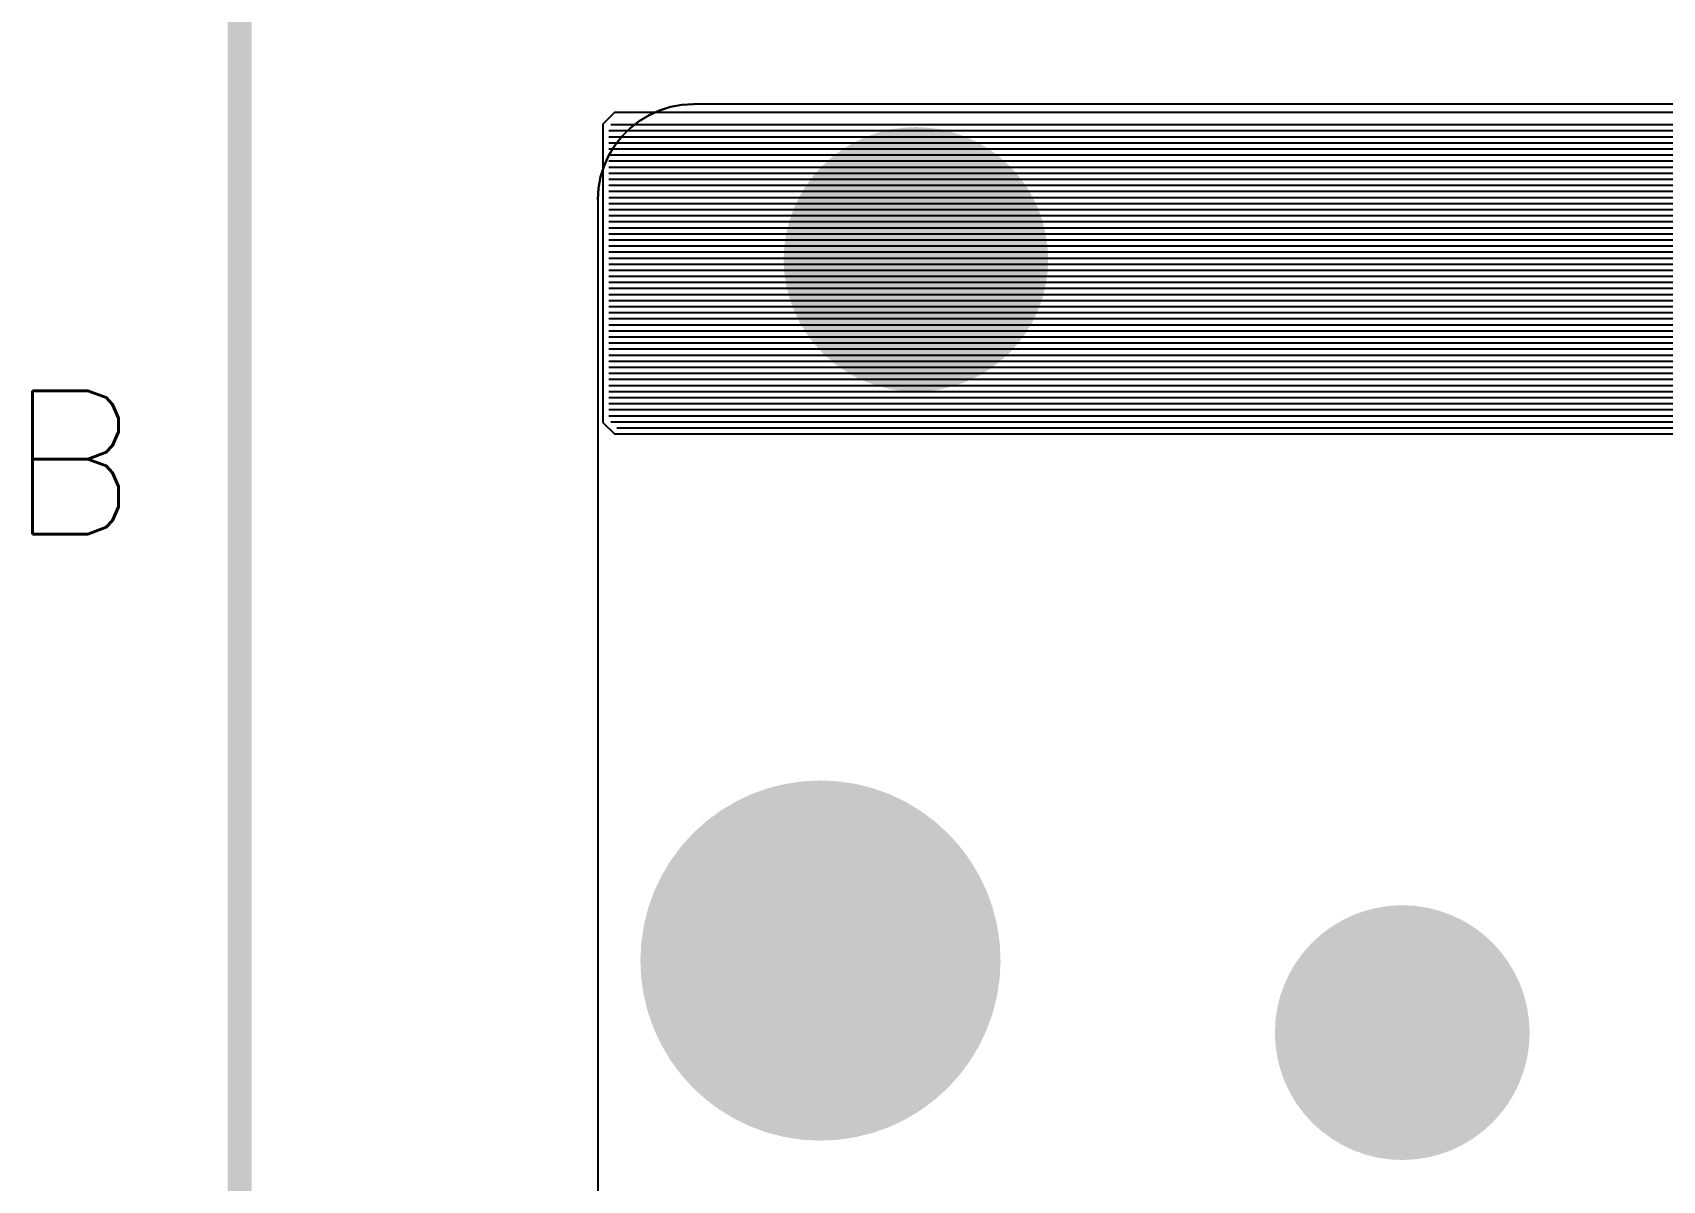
# Model space of a CAD drawing. Extents: x 295 to 953, y 10 to 290.
# Drawn here: x 487.64 to 521.77, y 202.47 to 226.5 of the extents above; entities that cross this region are included whole.
import ezdxf
from ezdxf.enums import TextEntityAlignment as Align

# ---------------------------------------------------------------- set-up
doc = ezdxf.new("R2010")
doc.units = 0
doc.header["$LTSCALE"] = 5
doc.header["$MEASUREMENT"] = 0
doc.layers.get('0').update_dxf_attribs({"linetype": 'CONTINUOUS', "lineweight": 25})
for name, color, linetype in [('DV-ABPB-A4_GND', 1, 'CONTINUOUS'), ('문자', 4, 'CONTINUOUS'), ('테두리', 3, 'CONTINUOUS')]:
    doc.layers.add(name, color=color, linetype=linetype)
doc.styles.get("Standard").update_dxf_attribs({"font": 'simplex.shx'})

# ---------------------------------------------------------------- blocks, each defined once
blk = doc.blocks.new('C')
at = {"layer": '테두리', "const_width": 0.5}
blk.add_lwpolyline([(15, 285), (15, 15), (405, 15), (405, 285), (15, 285)], dxfattribs=at)
at = {"layer": '문자'}
blk.add_text('B', height=3, dxfattribs=at).set_placement((11.5, 217.5), align=Align.MIDDLE)

msp = doc.modelspace()

# ---------------------------------------------------------------- linework, layer by layer
for points, const_width in [([(504.753, 221.753, 1), (507.522, 221.753, 1)], 2.77), ([(502.253, 207.072, 1), (506.024, 207.072, 1)], 3.771), ([(514.987, 205.563, 1), (517.654, 205.563, 1)], 2.667)]:
    msp.add_lwpolyline(points, format="xyb", close=True, dxfattribs=dict(const_width=const_width))
at = {"layer": 'DV-ABPB-A4_GND', "color": 7}
for p, q in [((500.77, 224.872), (500.999, 224.943)), ((500.999, 224.943), (500.77, 224.872)), ((500.999, 224.943), (501.238, 224.986)), ((501.238, 224.986), (500.999, 224.943)), ((501.238, 224.986), (501.479, 225.002)), ((501.479, 225.002), (501.238, 224.986)), ((872.629, 225.002), (501.479, 225.002)), ((872.629, 225.002), (501.479, 225.002)), ((499.823, 224.829), (499.582, 224.585)), ((499.582, 224.585), (499.582, 218.339)), ((499.749, 224.575), (874.125, 224.575)), ((874.051, 224.829), (499.823, 224.829)), ((500.153, 224.499), (500.344, 224.648)), ((500.344, 224.648), (500.153, 224.499)), ((500.344, 224.648), (500.549, 224.773)), ((500.549, 224.773), (500.344, 224.648)), ((500.549, 224.773), (500.77, 224.872)), ((500.77, 224.872), (500.549, 224.773)), ((499.709, 224.448), (874.168, 224.448)), ((499.709, 224.321), (874.168, 224.321)), ((499.833, 224.138), (499.98, 224.328)), ((499.98, 224.328), (499.833, 224.138)), ((499.98, 224.328), (500.153, 224.499)), ((500.153, 224.499), (499.98, 224.328)), ((499.61, 223.711), (499.709, 223.932)), ((499.709, 223.932), (499.61, 223.711)), ((499.709, 224.194), (874.168, 224.194)), ((499.709, 223.932), (499.833, 224.138)), ((499.833, 224.138), (499.709, 223.932)), ((499.709, 224.067), (874.168, 224.067)), ((499.709, 223.94), (874.168, 223.94)), ((499.536, 223.48), (499.61, 223.711)), ((499.61, 223.711), (499.536, 223.48)), ((499.709, 223.813), (874.168, 223.813)), ((499.709, 223.686), (874.168, 223.686)), ((499.709, 223.559), (874.168, 223.559)), ((499.478, 223.003), (499.493, 223.244)), ((499.493, 223.244), (499.478, 223.003)), ((499.493, 223.244), (499.536, 223.48)), ((499.536, 223.48), (499.493, 223.244)), ((499.709, 223.432), (874.168, 223.432)), ((499.709, 223.305), (874.168, 223.305)), ((499.478, 223.003), (499.478, 98.002)), ((499.478, 223.003), (499.478, 98.002)), ((499.709, 223.178), (874.168, 223.178)), ((499.709, 223.051), (874.168, 223.051)), ((499.709, 222.924), (874.168, 222.924)), ((499.709, 222.797), (874.168, 222.797)), ((499.709, 222.67), (874.168, 222.67)), ((499.709, 222.543), (874.168, 222.543)), ((499.709, 222.416), (874.168, 222.416)), ((499.709, 222.289), (874.168, 222.289)), ((499.709, 222.162), (874.168, 222.162)), ((499.709, 222.035), (874.168, 222.035)), ((499.709, 221.908), (874.168, 221.908)), ((499.709, 221.781), (874.168, 221.781)), ((499.709, 221.654), (874.168, 221.654)), ((499.709, 221.527), (874.168, 221.527)), ((499.709, 221.4), (874.168, 221.4)), ((499.709, 221.273), (874.168, 221.273)), ((499.709, 221.146), (874.168, 221.146)), ((499.709, 221.019), (874.168, 221.019)), ((499.709, 220.892), (874.168, 220.892)), ((499.709, 220.765), (874.168, 220.765)), ((499.709, 220.638), (874.168, 220.638)), ((499.709, 220.511), (874.168, 220.511)), ((499.709, 220.384), (874.168, 220.384)), ((499.709, 220.257), (874.168, 220.257)), ((499.709, 220.13), (874.168, 220.13)), ((499.709, 220.003), (874.168, 220.003)), ((499.709, 219.876), (874.168, 219.876)), ((499.709, 219.749), (874.168, 219.749)), ((499.709, 219.622), (874.168, 219.622)), ((499.709, 219.495), (874.168, 219.495)), ((499.709, 219.368), (874.168, 219.368)), ((499.709, 219.241), (874.168, 219.241)), ((499.709, 219.114), (874.168, 219.114)), ((499.709, 218.987), (874.168, 218.987)), ((499.709, 218.86), (874.168, 218.86)), ((499.709, 218.733), (874.168, 218.733)), ((499.709, 218.606), (874.168, 218.606)), ((499.709, 218.479), (874.168, 218.479)), ((499.582, 218.339), (499.823, 218.098)), ((499.749, 218.352), (874.125, 218.352)), ((499.823, 218.098), (874.051, 218.098)), ((499.876, 218.225), (873.998, 218.225))]:
    msp.add_line(p, q, dxfattribs=at)

# ---------------------------------------------------------------- block references
msp.add_blockref('C', (476.978, 0))

doc.saveas('drawing.dxf')
